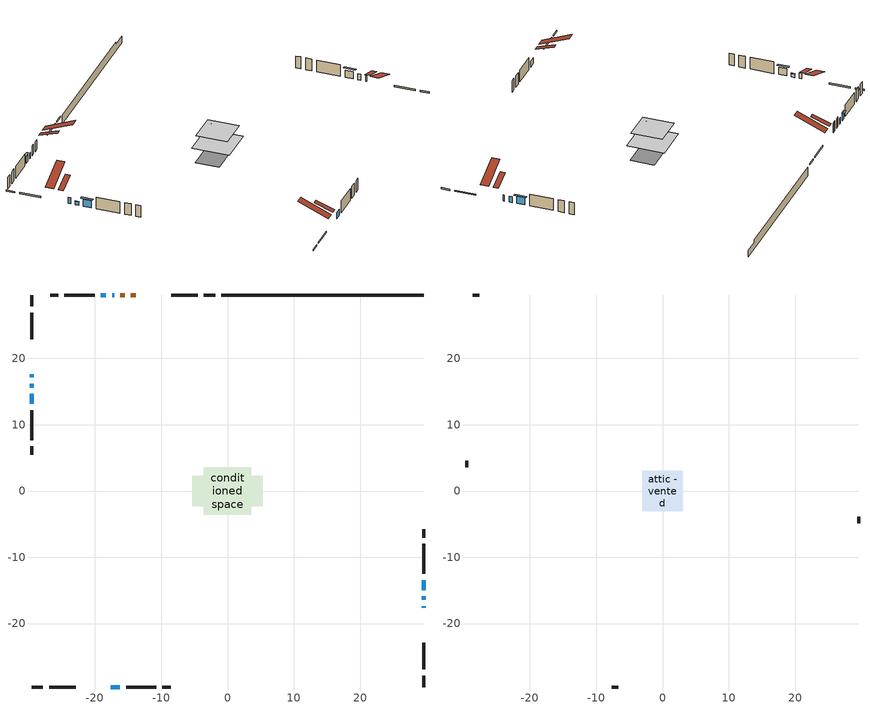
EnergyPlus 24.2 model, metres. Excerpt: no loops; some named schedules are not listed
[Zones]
conditioned space
 floor adiabatic (AdiabaticFloorConstruction): -3.59,-3.59 -3.59,3.59 3.59,3.59 3.59,-3.59 z0.5
 floor foundation (Slab1 construction): -5.31,-2.31 -5.31,2.31 5.31,2.31 5.31,-2.31 z-1.33
 wall outside (RimJoist1 construction): -1.84,29.57 -3.55,29.57 / -29.57,-29.57 -27.86,-29.57 / -29.57,29.57 -29.57,27.86 / 29.57,-29.57 29.57,-27.86 z0.5:0.8
 wall outside (RimJoist2 construction): -4.48,29.57 -8.48,29.57 / -26.93,-29.57 -22.93,-29.57 / -29.57,26.93 -29.57,22.93 / 29.57,-26.93 29.57,-22.93 z0.5:0.8
 wall outside (AdiabaticWallConstruction 1): -13.8,29.57 -14.61,29.57 / -15.53,29.57 -16.18,29.57 z0.5:2.53
 wall outside (AdiabaticWallConstruction): -17.61,-29.57 -16.22,-29.57 / 29.57,-17.61 29.57,-17.37 / 29.57,-16.44 29.57,-15.9 / -29.57,17.61 -29.57,17.13 / -17.11,29.57 -17.42,29.57 z0.5:1.72; -29.57,16.2 -29.57,15.59 z0.5:1.21; -29.57,14.66 -29.57,13.14 / -18.34,29.57 -19.11,29.57 / 29.57,-14.97 29.57,-13.45 z0.5:1.97
 wall outside (Wall1 construction): -20.04,29.57 -24.59,29.57 / -15.3,-29.57 -10.74,-29.57 / -29.57,12.21 -29.57,7.65 / 29.57,-12.52 29.57,-7.96 z0.5:2.94
 wall outside (Wall2 construction): -25.52,29.57 -26.75,29.57 / -9.81,-29.57 -8.58,-29.57 / -29.57,6.72 -29.57,5.5 / 29.57,-7.03 29.57,-5.8 z0.5:2.94
 wall foundation (FoundationWall1 construction): -0.91,29.57,-1.33 -0.91,29.57,0.5 26.52,29.57,0.5 26.52,29.57,0 29.57,29.57,0 29.57,29.57,-1.33
 window (WindowConstruction 4): -17.6,-29.57 -16.23,-29.57 z0.5:1.72
 window (WindowConstruction 6): 29.57,-17.6 29.57,-17.37 z0.5:1.72
 window (WindowConstruction 7): 29.57,-16.44 29.57,-15.9 z0.5:1.72
 window (WindowConstruction 8): -29.57,17.6 -29.57,17.13 z0.5:1.72
 window (WindowConstruction 5): -17.11,29.57 -17.42,29.57 z0.5:1.72
 window (WindowConstruction): -29.57,16.2 -29.57,15.59 z0.5:1.21
 window (WindowConstruction 1): -29.57,14.66 -29.57,13.14 z0.5:1.97
 window (WindowConstruction 2): -18.34,29.57 -19.11,29.57 z0.5:1.97
 window (WindowConstruction 3): 29.57,-14.97 29.57,-13.45 z0.5:1.97
 door (Door): -13.81,29.57 -14.61,29.57 z0.5:2.53
 door (Door 1): -15.54,29.57 -16.18,29.57 z0.5:2.53
 ceiling adiabatic (AdiabaticFloorConstruction): 3.59,-3.59 3.59,3.59 -3.59,3.59 -3.59,-3.59 z0.5
attic - vented
 floor to conditioned space (Floor1 construction Reversed): -3.03,-3.03 -3.03,3.03 3.03,3.03 3.03,-3.03 z2.94
 floor to conditioned space (Floor2 construction Reversed): -1.86,-1.86 -1.86,1.86 1.86,1.86 1.86,-1.86 z2.94
 wall outside (Wall3 construction): -27.68,29.57 -28.64,29.57 / -7.65,-29.57 -6.69,-29.57 / -29.57,4.57 -29.57,3.6 / 29.57,-4.87 29.57,-3.91 z0.5:2.94
 roof outside (Roof1 construction): -10.99,29.57,2.94 -10.99,23.74,5.37 -9.41,23.74,5.37 -9.41,29.57,2.94; -20.42,-29.57,2.94 -20.42,-23.74,5.37 -22,-23.74,5.37 -22,-29.57,2.94; -29.57,20.42,2.94 -23.74,20.42,5.37 -23.74,22,5.37 -29.57,22,2.94; 29.57,-20.42,2.94 23.74,-20.42,5.37 23.74,-22,5.37 29.57,-22,2.94
 roof outside (Roof2 construction): -12.88,29.57,2.94 -12.88,25.95,4.15 -11.92,25.95,4.15 -11.92,29.57,2.94; -18.53,-29.57,2.94 -18.53,-25.95,4.15 -19.49,-25.95,4.15 -19.49,-29.57,2.94; -29.57,18.53,2.94 -25.95,18.53,4.15 -25.95,19.49,4.15 -29.57,19.49,2.94; 29.57,-18.53,2.94 25.95,-18.53,4.15 25.95,-19.49,4.15 29.57,-19.49,2.94
shading: -29.57,15.51 -29.57,16.28 -29.65,16.28 -29.65,15.51 z1.29; -29.57,12.76 -29.57,15.04 -30.03,15.04 -30.03,12.76 z2.35; -19.31,29.57 -18.14,29.57 -18.14,29.98 -19.31,29.98 z2.17; 29.57,-13.07 29.57,-15.35 30.03,-15.35 30.03,-13.07 z2.35
[Building]
Building 1: Terrain=Suburbs
[Site:Location]
Erieau AUT_ON: Latitude {deg}=42.25; Longitude {deg}=-81.9; Time Zone {hr}=-5; Elevation {m}=178; Keep Site Location Information=Yes
[Site:GroundTemperature:Shallow]
5.2292, 3.30147, 3.1471, 4.0619, 7.73432, 11.3896, 14.5586, 16.5661, 16.7366, 15.1039, 12.0157, 8.47254
[Site:WaterMainsTemperature]
Calculation Method=Schedule; Temperature Schedule=mains temperature schedule
[Material] Roughness=Rough; Thermal Absorptance=0.9
Name | Thickness {m} | Conductivity {W/m-K} | Density {kg/m3} | Specific Heat {J/kg-K} | Solar Absorptance | Visible Absorptance
asphalt or fiberglass shingles | 0.00635 | 0.162714 | 1121.4 | 1465.45 | 0.4 | 0.4
ceiling stud and cavity | 0.1397 | 0.105361 | 65.682 | 1177.47 | 0.7 | 0.7
ceiling stud and cavity 1 | 0.1397 | 0.105924 | 65.682 | 1177.47 | 0.7 | 0.7
concrete 4.0 in. | 0.1016 | 1.803125 | 2242.8 | 837.4 | 0.7 | 0.7
concrete 8.0 in. | 0.2032 | 1.803125 | 2242.8 | 837.4 | 0.7 | 0.7
door material | 0.04445 | 0.0639163 | 512.64 | 1214.23 | 0.7 | 0.7
door material 1 | 0.04445 | 0.188738 | 512.64 | 1214.23 | 0.7 | 0.7
floor covering | 0.0127 | 0.0433444 | 54.468 | 1339.84 | 0.6 | 0.6
floor rigid ins; wall rigid ins | 0.512978 | 0.029427 | 32.04 | 1214.23 | 0.7 | 0.7
floor stud and cavity | 0.1397 | 1.75129 | 37.0049 | 1207.88 | 0.7 | 0.7
furniture material conditioned space 1 | 0.1524 | 0.115458 | 640.8 | 1214.23 | 0.6 | 0.6
gypsum board | 0.0127 | 0.160291 | 801 | 837.4 | 0.6 | 0.6
osb sheathing 0.5 in. | 0.0127 | 0.115458 | 512.64 | 1214.23 | 0.7 | 0.7
osb sheathing 0.75 in. | 0.01905 | 0.115458 | 512.64 | 1214.23 | 0.7 | 0.7
osb sheathing 2.0 in. | 0.0508 | 0.115458 | 512.64 | 1214.23 | 0.7 | 0.7
rim joist stud and cavity | 0.0508 | 0.0288621 | 125.044 | 1163.47 | 0.6 | 0.6
rim joist stud and cavity 1 | 0.0508 | 0.270689 | 125.044 | 1163.47 | 0.6 | 0.6
wall stud and cavity | 0.1397 | 0.0798172 | 139.0536 | 1170.24 | 0.7 | 0.7
wall stud and cavity 1 | 0.1397 | 0.275487 | 139.0536 | 1170.24 | 0.7 | 0.7
wall stud and cavity 2 | 0.0889 | 6.1454 | 50.32683 | 1063.81 | 0.6 | 0.6
wall stud and cavity 3 | 0.0889 | 0.380278 | 52.3479 | 1209.89 | 0.7 | 0.7
wall stud and cavity 4 | 0.0889 | 0.391764 | 83.0341 | 1211.67 | 0.7 | 0.7
wood siding | 0.0254 | 0.102417 | 544.68 | 1172.36 | 0.51 | 0.51
wood siding 1 | 0.00254 | 0.102417 | 544.68 | 1172.36 | 0.51 | 0.51
wood siding 2; wood siding 3; wood siding 4 | 0.0254 | 0.102417 | 544.68 | 1172.36 | 0.7 | 0.7
[WindowMaterial:SimpleGlazingSystem]
Name | U-Factor {W/m2-K} | Solar Heat Gain Coefficient
WindowMaterial | 2.99117 | 0.59
WindowMaterial 1 | 3.09678 | 0.54
WindowMaterial 2 | 2.773703 | 0.59
WindowMaterial 3 | 4.28235 | 0.48
WindowMaterial 4 | 3.12404 | 0.36
WindowMaterial 5 | 4.75703 | 0.54
[Construction]
AdiabaticFloorConstruction: floor stud and cavity, floor rigid ins, osb sheathing 0.75 in., floor covering
AdiabaticWallConstruction: wood siding 3, wall rigid ins, wall stud and cavity 3, gypsum board
AdiabaticWallConstruction 1: wood siding 4, wall rigid ins, wall stud and cavity 3, gypsum board
Door: door material
Door 1: door material 1
Floor1 construction Reversed: gypsum board, ceiling stud and cavity
Floor2 construction Reversed: gypsum board, ceiling stud and cavity 1
FoundationWall1 construction: concrete 8.0 in.
furniture construction conditioned space 1: furniture material conditioned space 1
PartitionWallConstruction: gypsum board, wall stud and cavity 4, gypsum board
RimJoist1 construction: wood siding 2, osb sheathing 2.0 in., rim joist stud and cavity
RimJoist2 construction: wood siding 2, osb sheathing 2.0 in., rim joist stud and cavity 1
Roof1 construction; Roof2 construction: asphalt or fiberglass shingles
Slab1 construction: concrete 4.0 in.
Wall1 construction: wood siding, osb sheathing 0.5 in., wall stud and cavity, gypsum board
Wall2 construction: wood siding, osb sheathing 0.5 in., wall stud and cavity 1, gypsum board
Wall3 construction: wood siding 1, wall stud and cavity 2
WindowConstruction: WindowMaterial
WindowConstruction 1; WindowConstruction 2; WindowConstruction 3: WindowMaterial 1
WindowConstruction 4: WindowMaterial 2
WindowConstruction 5: WindowMaterial 3
WindowConstruction 6; WindowConstruction 8: WindowMaterial 4
WindowConstruction 7: WindowMaterial 5
[Zone] Multiplier=1; Part of Total Floor Area=Yes
Name | Volume {m3}
attic - vented | 21.0824
conditioned space | 205.9
[Space]
Name | Zone | Volume {m3}
attic - vented 1 | attic - vented | 21.0824
conditioned space 1 | conditioned space | 205.9
[ZoneInfiltration:EffectiveLeakageArea]
infil attic - vented 1: Zone or Space=attic - vented 1; Schedule=Always On Discrete; Effective Air Leakage Area {cm2}=2430.24; Stack Coefficient=0.00033841; Wind Coefficient=1.24292e-05
[ZoneMixing]
whole house fan mix: Zone or Space=attic - vented; Schedule=Always On Continuous; Design Flow Rate Calculation Method=Flow/Zone; Design Flow Rate {m3/s}=0; Source Zone or Space=conditioned space
[SurfaceProperty:ExposedFoundationPerimeter]
Slab1: Exposed Perimeter Calculation Method=TotalExposedPerimeter; Total Exposed Perimeter {m}=30.481
[InternalMass] Zone or ZoneList=conditioned space; Space or SpaceList=conditioned space 1
Name | Construction | Surface Area {m2}
furniture mass conditioned space 1 | furniture construction conditioned space 1 | 40.24
partition wall mass | PartitionWallConstruction | 100.6
[Lights]
interior lighting: Zone or ZoneList or Space or SpaceList=conditioned space 1; Schedule=interior lighting schedule; Design Level Calculation Method=LightingLevel; Lighting Level {W}=343.2; Return Air Fraction=0; Fraction Radiant=0.6; Fraction Visible=0.2; Fraction Replaceable=1
[People]
occupants: Zone or ZoneList or Space or SpaceList=conditioned space 1; Number of People Schedule=occupants schedule; Number of People Calculation Method=People; Number of People=3; Fraction Radiant=0.314171; Sensible Heat Fraction=0.56303; Activity Level Schedule=occupants activity schedule; Carbon Dioxide Generation Rate {m3/s-W}=0; Enable ASHRAE 55 Comfort Warnings=No; Mean Radiant Temperature Calculation Type=EnclosureAveraged
[ElectricEquipment] Zone or ZoneList or Space or SpaceList=conditioned space 1; Design Level Calculation Method=EquipmentLevel
Name | Schedule | Design Level {W} | Fraction Latent | Fraction Radiant | Fraction Lost
clothes dryer | clothes dryer schedule | 140.772 | 0.015 | 0.081 | 0.85
clothes washer | clothes washer schedule | 32.1985 | 0.03 | 0.162 | 0.7
cooking range | cooking range schedule | 215.147 | 0.08 | 0.432 | 0.2
dishwasher | dishwasher schedule | 66.8632 | 0.3 | 0.18 | 0.4
fridge | fridge schedule | 72.9452 | 0 | 0.6 | 0
mech vent bath fan 0 | mech vent bath fan 0 schedule | 50.2 | 0 | 0 | 1
mech vent house fan | mech vent house fan schedule | 0 | 0 | 0 | 1
mech vent house fan cfis | mech vent house fan cfis schedule | 0 | 0 | 0 | 0
mech vent range fan 0 | mech vent range fan 0 schedule | 57 | 0 | 0 | 1
misc plug loads | misc plug loads schedule | 494.7 | 0.045 | 0.513 | 0.1
whole house fan | Always On Discrete | 0 | 0 | 0 | 1
[OtherEquipment] Zone or ZoneList or Space or SpaceList=conditioned space 1; Design Level Calculation Method=EquipmentLevel
Name | Fuel Type | Schedule | Design Level {W} | Fraction Latent | Fraction Radiant | Fraction Lost
clothes dryer 1 | Electricity | clothes dryer schedule | 0 | 0.015 | 0.081 | 0.85
cooking range 1 | Electricity | cooking range schedule | 0 | 0.08 | 0.432 | 0.2
general water use latent | None | general water use schedule | 62.594 | 1 | 0 | 0
general water use sensible | None | general water use schedule | -61.6891 | 0 | 0.6 | 0
mech vent house fan latent load | None | Always On Discrete | 0 | 1 | 0 | 0
mech vent house fan sensible load | None | Always On Discrete | 0 | 0 | 0 | 0
water heater energy adjustment1 | NaturalGas | Always On Discrete | 0.01 | 0 | 0 | 1
[ZoneInfiltration:DesignFlowRate] Zone or ZoneList or Space or SpaceList=conditioned space 1; Schedule=Always On Discrete; Design Flow Rate Calculation Method=Flow/Zone; Design Flow Rate {m3/s}=0
infil flow; natural vent flow; whole house fan flow
[AvailabilityManager:Scheduled]
central ac and furnace airloop Availability Manager: Schedule=Always On Discrete
[Foundation:Kiva]
Foundation Kiva 1: Initial Indoor Air Temperature {C}=18; Wall Height Above Grade {m}=0.499994; Wall Depth Below Slab {m}=0.2032
[Foundation:Kiva:Settings]
Soil Conductivity {W/m-K}=0.849921; Soil Density {kg/m3}=1842.3; Soil Specific Heat {J/kg-K}=418.7; Ground Solar Absorptivity=0.9; Ground Thermal Absorptivity=0.9; Ground Surface Roughness {m}=0.03; Far-Field Width {m}=40; Deep-Ground Boundary Condition=ZeroFlux; Deep-Ground Depth {m}=40; Minimum Cell Dimension {m}=0.2; Maximum Cell Growth Coefficient=3; Simulation Timestep=Timestep
[Exterior:Lights]
exterior lighting: Schedule=exterior lighting schedule; Design Level {W}=75.6
[EnergyManagementSystem:GlobalVariable]
central_ac_and_furnace_airloop_Fan_RTF
infil_program_Qfan
infil_program_Qinf
natural_vent_program_Qnv
natural_vent_program_Qwhf
[EnergyManagementSystem:Sensor]
Name | Output:Variable or Output:Meter Index Key | Output:Variable or Output:Meter
airflow_gain | infil flow | Infiltration Sensible Heat Gain Energy
airflow_gain_1 | natural vent flow | Infiltration Sensible Heat Gain Energy
airflow_gain_2 | whole house fan flow | Infiltration Sensible Heat Gain Energy
airflow_loss | infil flow | Infiltration Sensible Heat Loss Energy
airflow_loss_1 | natural vent flow | Infiltration Sensible Heat Loss Energy
airflow_loss_2 | whole house fan flow | Infiltration Sensible Heat Loss Energy
clg_load_cond |  | Cooling:EnergyTransfer:Zone:CONDITIONED SPACE
clg_sp_s; clg_sp_s_1 | cooling setpoint | Schedule Value
clothes_dryer_exhaust_0_sch_s | clothes dryer exhaust 0 schedule | Schedule Value
cool_season | cooling season schedule | Schedule Value
htg_load_cond |  | Heating:EnergyTransfer:Zone:CONDITIONED SPACE
htg_sp_s; htg_sp_s_1 | heating setpoint | Schedule Value
ig_ee_conv | clothes dryer | Electric Equipment Convective Heating Energy
ig_ee_conv_2 | cooking range | Electric Equipment Convective Heating Energy
ig_ee_conv_4 | fridge | Electric Equipment Convective Heating Energy
ig_ee_conv_5 | misc plug loads | Electric Equipment Convective Heating Energy
ig_ee_conv_6 | whole house fan | Electric Equipment Convective Heating Energy
ig_ee_rad | clothes dryer | Electric Equipment Radiant Heating Energy
ig_ee_rad_2 | cooking range | Electric Equipment Radiant Heating Energy
ig_ee_rad_4 | fridge | Electric Equipment Radiant Heating Energy
ig_ee_rad_5 | misc plug loads | Electric Equipment Radiant Heating Energy
ig_ee_rad_6 | whole house fan | Electric Equipment Radiant Heating Energy
ig_lgt_conv | interior lighting | Lights Convective Heating Energy
ig_lgt_rad | interior lighting | Lights Radiant Heating Energy
ig_lgt_vis | interior lighting | Lights Visible Radiation Heating Energy
ig_oe_conv | clothes dryer 1 | Other Equipment Convective Heating Energy
ig_oe_conv_1 | cooking range 1 | Other Equipment Convective Heating Energy
ig_oe_conv_2 | general water use latent | Other Equipment Convective Heating Energy
ig_oe_conv_3 | general water use sensible | Other Equipment Convective Heating Energy
ig_oe_conv_4 | water heater energy adjustment1 | Other Equipment Convective Heating Energy
ig_oe_rad | clothes dryer 1 | Other Equipment Radiant Heating Energy
ig_oe_rad_1 | cooking range 1 | Other Equipment Radiant Heating Energy
ig_oe_rad_2 | general water use latent | Other Equipment Radiant Heating Energy
ig_oe_rad_3 | general water use sensible | Other Equipment Radiant Heating Energy
ig_oe_rad_4 | water heater energy adjustment1 | Other Equipment Radiant Heating Energy
ig_ppl_conv | occupants | People Convective Heating Energy
ig_ppl_rad | occupants | People Radiant Heating Energy
im_conv | furniture mass conditioned space 1 | Surface Inside Face Convection Heat Gain Energy
im_conv_1 | partition wall mass | Surface Inside Face Convection Heat Gain Energy
im_ig | furniture mass conditioned space 1 | Surface Inside Face Internal Gains Radiation Heat Gain Energy
im_ig_1 | partition wall mass | Surface Inside Face Internal Gains Radiation Heat Gain Energy
im_lgt | furniture mass conditioned space 1 | Surface Inside Face Lights Radiation Heat Gain Energy
im_lgt_1 | partition wall mass | Surface Inside Face Lights Radiation Heat Gain Energy
im_sol | furniture mass conditioned space 1 | Surface Inside Face Solar Radiation Heat Gain Energy
im_sol_1 | partition wall mass | Surface Inside Face Solar Radiation Heat Gain Energy
im_surf | furniture mass conditioned space 1 | Surface Inside Face Net Surface Thermal Radiation Heat Gain Energy
im_surf_1 | partition wall mass | Surface Inside Face Net Surface Thermal Radiation Heat Gain Energy
mech_vent_bath_fan_0_sch_s | mech vent bath fan 0 schedule | Schedule Value
mech_vent_range_fan_0_sch_s | mech vent range fan 0 schedule | Schedule Value
mv_conv | mech vent bath fan 0 | Electric Equipment Convective Heating Energy
mv_conv_1 | mech vent house fan | Electric Equipment Convective Heating Energy
mv_conv_2 | mech vent house fan cfis | Electric Equipment Convective Heating Energy
mv_conv_3 | mech vent range fan 0 | Electric Equipment Convective Heating Energy
mv_conv_4 | mech vent house fan latent load | Other Equipment Convective Heating Energy
mv_conv_5 | mech vent house fan sensible load | Other Equipment Convective Heating Energy
mv_rad | mech vent bath fan 0 | Electric Equipment Radiant Heating Energy
mv_rad_1 | mech vent house fan | Electric Equipment Radiant Heating Energy
mv_rad_2 | mech vent house fan cfis | Electric Equipment Radiant Heating Energy
mv_rad_3 | mech vent range fan 0 | Electric Equipment Radiant Heating Energy
mv_rad_4 | mech vent house fan latent load | Other Equipment Radiant Heating Energy
mv_rad_5 | mech vent house fan sensible load | Other Equipment Radiant Heating Energy
natural_vent_s | natural vent schedule | Schedule Value
out_pb_s |  | Site Outdoor Air Barometric Pressure
out_wt_s |  | Site Outdoor Air Humidity Ratio
site_vw_s |  | Site Wind Speed
ss_back_out | Window1 | Surface Window Shortwave from Zone Back Out Window Heat Transfer Rate
ss_back_out_1 | Window11 | Surface Window Shortwave from Zone Back Out Window Heat Transfer Rate
ss_back_out_2 | Window12 | Surface Window Shortwave from Zone Back Out Window Heat Transfer Rate
ss_back_out_3 | Window13 | Surface Window Shortwave from Zone Back Out Window Heat Transfer Rate
ss_back_out_4 | Window3 | Surface Window Shortwave from Zone Back Out Window Heat Transfer Rate
ss_back_out_5 | Window5 | Surface Window Shortwave from Zone Back Out Window Heat Transfer Rate
ss_back_out_6 | Window6 | Surface Window Shortwave from Zone Back Out Window Heat Transfer Rate
ss_back_out_7 | Window8 | Surface Window Shortwave from Zone Back Out Window Heat Transfer Rate
ss_back_out_8 | Window9 | Surface Window Shortwave from Zone Back Out Window Heat Transfer Rate
ss_conv | Door1 | Surface Inside Face Convection Heat Gain Energy
ss_conv_1 | Door2 | Surface Inside Face Convection Heat Gain Energy
ss_conv_10 | Window9 | Surface Inside Face Convection Heat Gain Energy
ss_conv_2 | Window1 | Surface Inside Face Convection Heat Gain Energy
ss_conv_3 | Window11 | Surface Inside Face Convection Heat Gain Energy
ss_conv_4 | Window12 | Surface Inside Face Convection Heat Gain Energy
ss_conv_5 | Window13 | Surface Inside Face Convection Heat Gain Energy
ss_conv_6 | Window3 | Surface Inside Face Convection Heat Gain Energy
ss_conv_7 | Window5 | Surface Inside Face Convection Heat Gain Energy
ss_conv_8 | Window6 | Surface Inside Face Convection Heat Gain Energy
ss_conv_9 | Window8 | Surface Inside Face Convection Heat Gain Energy
ss_ig | Door1 | Surface Inside Face Internal Gains Radiation Heat Gain Energy
ss_ig_1 | Door2 | Surface Inside Face Internal Gains Radiation Heat Gain Energy
ss_ig_10 | Window9 | Surface Inside Face Internal Gains Radiation Heat Gain Energy
ss_ig_2 | Window1 | Surface Inside Face Internal Gains Radiation Heat Gain Energy
ss_ig_3 | Window11 | Surface Inside Face Internal Gains Radiation Heat Gain Energy
ss_ig_4 | Window12 | Surface Inside Face Internal Gains Radiation Heat Gain Energy
ss_ig_5 | Window13 | Surface Inside Face Internal Gains Radiation Heat Gain Energy
ss_ig_6 | Window3 | Surface Inside Face Internal Gains Radiation Heat Gain Energy
ss_ig_7 | Window5 | Surface Inside Face Internal Gains Radiation Heat Gain Energy
ss_ig_8 | Window6 | Surface Inside Face Internal Gains Radiation Heat Gain Energy
ss_ig_9 | Window8 | Surface Inside Face Internal Gains Radiation Heat Gain Energy
ss_lgt | Door1 | Surface Inside Face Lights Radiation Heat Gain Energy
ss_lgt_1 | Door2 | Surface Inside Face Lights Radiation Heat Gain Energy
ss_sol | Door1 | Surface Inside Face Solar Radiation Heat Gain Energy
ss_sol_1 | Door2 | Surface Inside Face Solar Radiation Heat Gain Energy
ss_surf | Door1 | Surface Inside Face Net Surface Thermal Radiation Heat Gain Energy
ss_surf_1 | Door2 | Surface Inside Face Net Surface Thermal Radiation Heat Gain Energy
ss_surf_10 | Window9 | Surface Inside Face Net Surface Thermal Radiation Heat Gain Energy
ss_surf_2 | Window1 | Surface Inside Face Net Surface Thermal Radiation Heat Gain Energy
ss_surf_3 | Window11 | Surface Inside Face Net Surface Thermal Radiation Heat Gain Energy
ss_surf_4 | Window12 | Surface Inside Face Net Surface Thermal Radiation Heat Gain Energy
ss_surf_5 | Window13 | Surface Inside Face Net Surface Thermal Radiation Heat Gain Energy
ss_surf_6 | Window3 | Surface Inside Face Net Surface Thermal Radiation Heat Gain Energy
ss_surf_7 | Window5 | Surface Inside Face Net Surface Thermal Radiation Heat Gain Energy
ss_surf_8 | Window6 | Surface Inside Face Net Surface Thermal Radiation Heat Gain Energy
ss_surf_9 | Window8 | Surface Inside Face Net Surface Thermal Radiation Heat Gain Energy
ss_trans_in | Window1 | Surface Window Transmitted Solar Radiation Rate
ss_trans_in_1 | Window11 | Surface Window Transmitted Solar Radiation Rate
ss_trans_in_2 | Window12 | Surface Window Transmitted Solar Radiation Rate
ss_trans_in_3 | Window13 | Surface Window Transmitted Solar Radiation Rate
ss_trans_in_4 | Window3 | Surface Window Transmitted Solar Radiation Rate
ss_trans_in_5 | Window5 | Surface Window Transmitted Solar Radiation Rate
ss_trans_in_6 | Window6 | Surface Window Transmitted Solar Radiation Rate
ss_trans_in_7 | Window8 | Surface Window Transmitted Solar Radiation Rate
ss_trans_in_8 | Window9 | Surface Window Transmitted Solar Radiation Rate
ss_trans_out | Window1 | Surface Inside Face Initial Transmitted Diffuse Transmitted Out Window Solar Radiation Rate
ss_trans_out_1 | Window11 | Surface Inside Face Initial Transmitted Diffuse Transmitted Out Window Solar Radiation Rate
ss_trans_out_2 | Window12 | Surface Inside Face Initial Transmitted Diffuse Transmitted Out Window Solar Radiation Rate
ss_trans_out_3 | Window13 | Surface Inside Face Initial Transmitted Diffuse Transmitted Out Window Solar Radiation Rate
ss_trans_out_4 | Window3 | Surface Inside Face Initial Transmitted Diffuse Transmitted Out Window Solar Radiation Rate
ss_trans_out_5 | Window5 | Surface Inside Face Initial Transmitted Diffuse Transmitted Out Window Solar Radiation Rate
ss_trans_out_6 | Window6 | Surface Inside Face Initial Transmitted Diffuse Transmitted Out Window Solar Radiation Rate
ss_trans_out_7 | Window8 | Surface Inside Face Initial Transmitted Diffuse Transmitted Out Window Solar Radiation Rate
ss_trans_out_8 | Window9 | Surface Inside Face Initial Transmitted Diffuse Transmitted Out Window Solar Radiation Rate
s_conv | Floor1 | Surface Inside Face Convection Heat Gain Energy
s_conv_1 | Floor2 | Surface Inside Face Convection Heat Gain Energy
s_conv_10 | RimJoist2:180 | Surface Inside Face Convection Heat Gain Energy
s_conv_11 | RimJoist2:270 | Surface Inside Face Convection Heat Gain Energy
s_conv_12 | RimJoist2:90 | Surface Inside Face Convection Heat Gain Energy
s_conv_13 | Slab1 | Surface Inside Face Convection Heat Gain Energy
s_conv_14 | Wall1:0 | Surface Inside Face Convection Heat Gain Energy
s_conv_15 | Wall1:180 | Surface Inside Face Convection Heat Gain Energy
s_conv_16 | Wall1:270 | Surface Inside Face Convection Heat Gain Energy
s_conv_17 | Wall1:90 | Surface Inside Face Convection Heat Gain Energy
s_conv_18 | Wall2:0 | Surface Inside Face Convection Heat Gain Energy
s_conv_19 | Wall2:180 | Surface Inside Face Convection Heat Gain Energy
s_conv_2 | FoundationWall1 | Surface Inside Face Convection Heat Gain Energy
s_conv_20 | Wall2:270 | Surface Inside Face Convection Heat Gain Energy
s_conv_21 | Wall2:90 | Surface Inside Face Convection Heat Gain Energy
s_conv_3 | inferred conditioned ceiling | Surface Inside Face Convection Heat Gain Energy
s_conv_4 | inferred conditioned floor | Surface Inside Face Convection Heat Gain Energy
s_conv_5 | RimJoist1:0 | Surface Inside Face Convection Heat Gain Energy
s_conv_6 | RimJoist1:180 | Surface Inside Face Convection Heat Gain Energy
s_conv_7 | RimJoist1:270 | Surface Inside Face Convection Heat Gain Energy
s_conv_8 | RimJoist1:90 | Surface Inside Face Convection Heat Gain Energy
s_conv_9 | RimJoist2:0 | Surface Inside Face Convection Heat Gain Energy
s_ig | Floor1 | Surface Inside Face Internal Gains Radiation Heat Gain Energy
s_ig_1 | Floor2 | Surface Inside Face Internal Gains Radiation Heat Gain Energy
s_ig_10 | RimJoist2:180 | Surface Inside Face Internal Gains Radiation Heat Gain Energy
